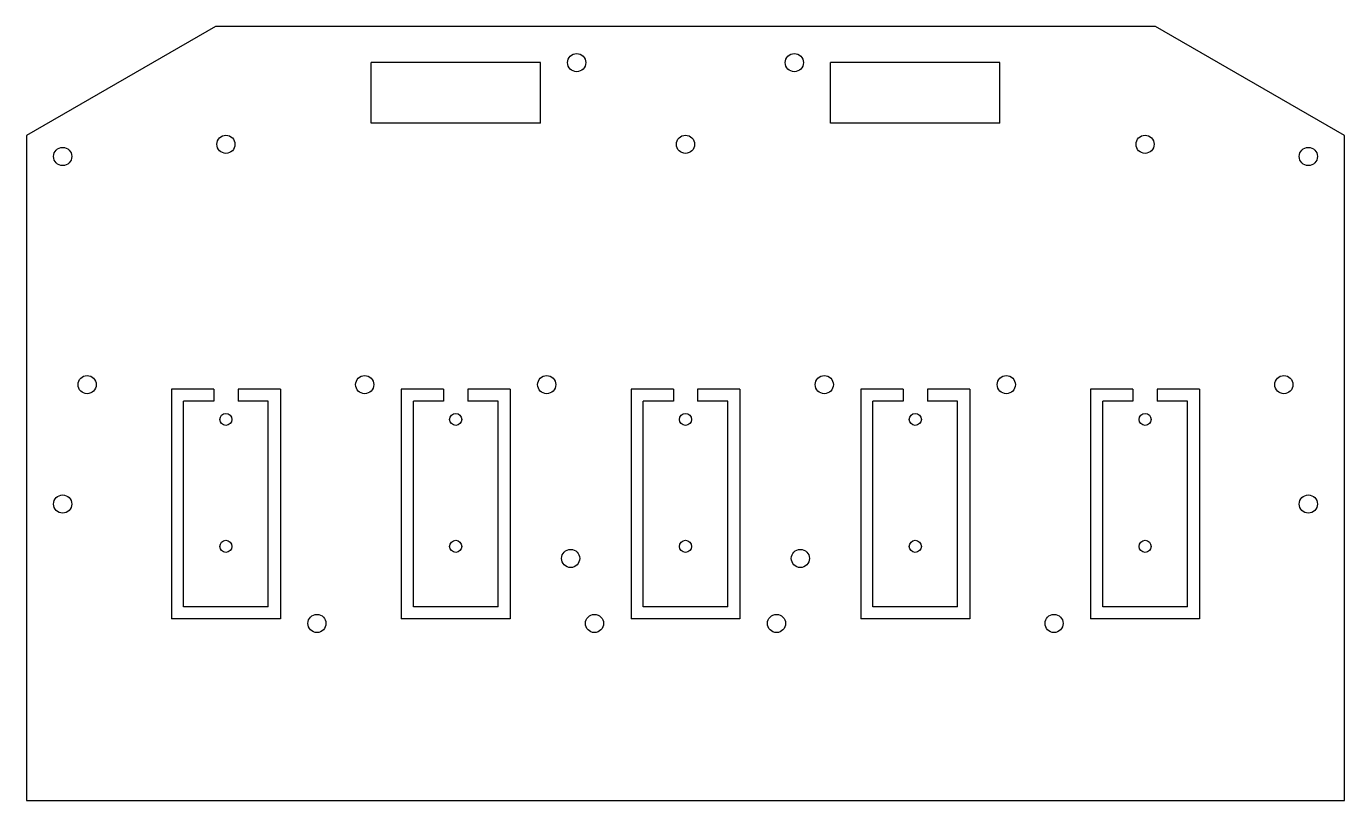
# Model space of a CAD drawing. Extents: x -109 to 109, y -49 to 79.
import ezdxf

# ---------------------------------------------------------------- set-up
doc = ezdxf.new("R2010")
doc.units = 0
doc.layers.add('MODELSKETCH_VISIBLE', color=7, linetype='CONTINUOUS')

msp = doc.modelspace()

# ---------------------------------------------------------------- linework, layer by layer
at = {"layer": 'MODELSKETCH_VISIBLE'}
for p, q in [((-77.73, 79), (-109, 60.95)), ((77.73, 79), (-77.73, 79)), ((109, 60.95), (77.73, 79)), ((-24, 73), (-52, 73)), ((-52, 63), (-52, 73)), ((-24, 63), (-24, 73)), ((52, 73), (24, 73)), ((24, 63), (24, 73)), ((52, 63), (52, 73)), ((-24, 63), (-52, 63)), ((52, 63), (24, 63)), ((-109, 60.95), (-109, -49.05)), ((109, -49.05), (109, 60.95)), ((-85, 19), (-85, -19)), ((-78, 19), (-85, 19)), ((-78, 19), (-78, 17)), ((-67, 19), (-74, 19)), ((-74, 19), (-74, 17)), ((-67, 19), (-67, -19)), ((-40, 19), (-47, 19)), ((-47, 19), (-47, -19)), ((-40, 19), (-40, 17)), ((-36, 19), (-36, 17)), ((-29, 19), (-36, 19)), ((-29, 19), (-29, -19)), ((-9, 19), (-9, -19)), ((-2, 19), (-9, 19)), ((-2, 19), (-2, 17)), ((2, 19), (2, 17)), ((9, 19), (2, 19)), ((9, 19), (9, -19)), ((36, 19), (29, 19)), ((29, 19), (29, -19)), ((36, 19), (36, 17)), ((40, 19), (40, 17)), ((47, 19), (40, 19)), ((47, 19), (47, -19)), ((74, 19), (67, 19)), ((67, 19), (67, -19)), ((74, 19), (74, 17)), ((85, 19), (78, 19)), ((78, 19), (78, 17)), ((85, 19), (85, -19)), ((-83, -17), (-83, 17)), ((-78, 17), (-83, 17)), ((-69, 17), (-74, 17)), ((-69, -17), (-69, 17)), ((-45, -17), (-45, 17)), ((-40, 17), (-45, 17)), ((-31, 17), (-36, 17)), ((-31, -17), (-31, 17)), ((-7, -17), (-7, 17)), ((-2, 17), (-7, 17)), ((7, 17), (2, 17)), ((7, -17), (7, 17)), ((31, -17), (31, 17)), ((36, 17), (31, 17)), ((45, 17), (40, 17)), ((45, -17), (45, 17)), ((69, -17), (69, 17)), ((74, 17), (69, 17)), ((83, 17), (78, 17)), ((83, -17), (83, 17)), ((-69, -17), (-83, -17)), ((-31, -17), (-45, -17)), ((7, -17), (-7, -17)), ((45, -17), (31, -17)), ((83, -17), (69, -17)), ((-67, -19), (-85, -19)), ((-29, -19), (-47, -19)), ((9, -19), (-9, -19)), ((47, -19), (29, -19)), ((85, -19), (67, -19)), ((-109, -49.05), (109, -49.05))]:
    msp.add_line(p, q, dxfattribs=at)
for centre, radius in [((-18, 73), 1.5), ((18, 73), 1.5), ((-103, 57.48), 1.5), ((-76, 59.5), 1.5), ((0, 59.5), 1.5), ((76, 59.5), 1.5), ((103, 57.48), 1.5), ((-98.95, 19.75), 1.5), ((-53.05, 19.75), 1.5), ((-22.95, 19.75), 1.5), ((22.95, 19.75), 1.5), ((53.05, 19.75), 1.5), ((98.95, 19.75), 1.5), ((-76, 14), 1), ((-38, 14), 1), ((0, 14), 1), ((38, 14), 1), ((76, 14), 1), ((-103, 0), 1.5), ((103, 0), 1.5), ((-76, -7), 1), ((-38, -7), 1), ((0, -7), 1), ((38, -7), 1), ((76, -7), 1), ((-19, -9), 1.5), ((19, -9), 1.5), ((-60.95, -19.75), 1.5), ((-15.05, -19.75), 1.5), ((15.05, -19.75), 1.5), ((60.95, -19.75), 1.5)]:
    msp.add_circle(centre, radius, dxfattribs=at)

doc.saveas('drawing.dxf')
